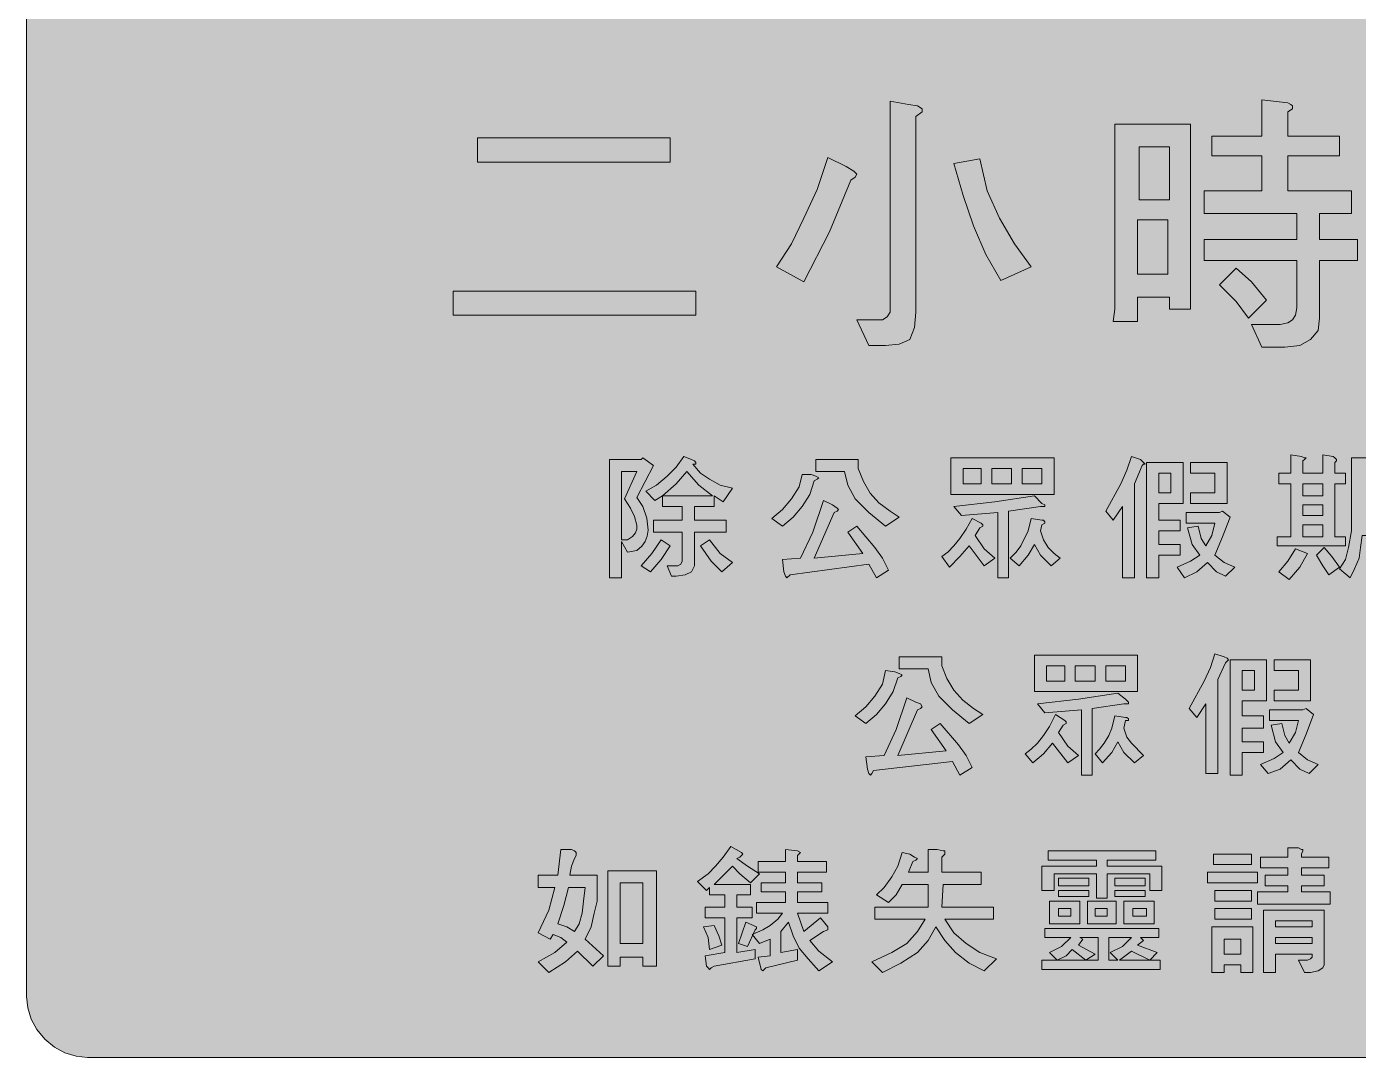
# Model space of a CAD drawing. Header units: metres. Extents: x 10 to 559, y 12 to 260.
# Drawn here: x 10.1 to 168, y 12.1 to 134.3 of the extents above; entities that cross this region are included whole.
import ezdxf

# ---------------------------------------------------------------- set-up
doc = ezdxf.new("R2010")
doc.units = ezdxf.units.M
doc.layers.add('FILL_BLUE_0000FF', color=7, linetype='Continuous', true_color=0x0000ff)
doc.layers.add('FILL_WHITE_FFFFFF', color=7, linetype='Continuous', true_color=0xffffff)

msp = doc.modelspace()

# ---------------------------------------------------------------- hatches: boundary and pattern name
at = {"layer": 'FILL_BLUE_0000FF', "true_color": 0x0000ff}
h = msp.add_hatch(color=7, dxfattribs=at)
h.dxf.hatch_style = 1
h.paths.add_polyline_path([(553.58, 259.97), (554.9, 259.58), (556.14, 258.96), (557.28, 258.12), (558.12, 256.98), (558.74, 255.73), (559.13, 254.42), (559.26, 253.08), (559.26, 19.26), (559.22, 17.91), (558.9, 16.56), (558.23, 15.32), (557.28, 14.22), (556.14, 13.27), (554.9, 12.6), (553.58, 12.19), (552.24, 12.06), (17.28, 12.06), (15.94, 12.19), (14.63, 12.6), (13.38, 13.27), (12.24, 14.22), (11.3, 15.36), (10.62, 16.6), (10.22, 17.92), (10.08, 19.26), (10.08, 253.08), (10.22, 254.41), (10.62, 255.6), (11.3, 256.93), (12.24, 258.12), (13.34, 259.06), (14.58, 259.74), (15.93, 260.05), (17.28, 260.1), (552.24, 260.1), (553.58, 259.97)])
at = {"layer": 'FILL_WHITE_FFFFFF', "true_color": 0xffffff}
h = msp.add_hatch(color=7, dxfattribs=at)
h.dxf.hatch_style = 1
h.paths.add_polyline_path([(115.74, 124.92), (116.28, 124.56), (116.28, 124.2), (115.56, 123.66), (115.56, 100.44), (115.38, 98.64), (114.84, 97.2), (113.58, 96.66), (111.96, 96.48), (109.98, 96.48), (108.54, 99.54), (111.6, 99.54), (112.14, 99.9), (112.5, 100.44), (112.5, 125.46), (114.66, 125.1), (115.74, 124.92)])
h = msp.add_hatch(color=7, dxfattribs=at)
h.dxf.hatch_style = 1
h.paths.add_polyline_path([(156.6, 118.98), (150.66, 118.98), (150.66, 121.32), (156.6, 121.32), (156.6, 125.64), (159.66, 125.28), (160.02, 125.1), (160.2, 124.92), (160.2, 124.56), (159.66, 124.2), (159.66, 121.32), (165.78, 121.32), (165.78, 118.98), (159.66, 118.98), (159.66, 114.84), (167.22, 114.84), (167.22, 112.14), (163.44, 112.14), (163.44, 109.08), (167.94, 109.08), (167.94, 106.56), (163.44, 106.56), (163.44, 99.72), (163.26, 98.28), (162.36, 97.2), (161.1, 96.48), (159.3, 96.3), (156.6, 96.3), (155.34, 99), (158.76, 99), (159.66, 99.18), (160.2, 99.54), (160.56, 100.08), (160.74, 100.98), (160.74, 106.56), (149.76, 106.56), (149.76, 109.08), (160.74, 109.08), (160.74, 112.14), (149.76, 112.14), (149.76, 114.84), (156.6, 114.84), (156.6, 118.98)])
h = msp.add_hatch(color=7, dxfattribs=at)
h.dxf.hatch_style = 1
h.paths.add_polyline_path([(145.62, 100.8), (145.62, 102.24), (141.84, 102.24), (141.84, 99.36), (138.96, 99.36), (139.14, 100.8), (139.14, 122.76), (148.14, 122.76), (148.14, 100.8), (145.62, 100.8)])
h.paths.add_polyline_path([(142.02, 120.06), (142.02, 113.76), (145.62, 113.76), (145.62, 120.06), (142.02, 120.06)], flags=16)
h.paths.add_polyline_path([(145.44, 111.42), (141.84, 111.42), (141.84, 104.94), (145.44, 104.94), (145.44, 111.42)], flags=16)
h = msp.add_hatch(color=7, dxfattribs=at)
h.dxf.hatch_style = 1
h.paths.add_polyline_path([(86.4, 121.14), (86.4, 118.26), (63.54, 118.26), (63.54, 121.14), (86.4, 121.14)])
h = msp.add_hatch(color=7, dxfattribs=at)
h.dxf.hatch_style = 1
h.paths.add_polyline_path([(100.8, 108.54), (102.24, 111.6), (103.86, 115.02), (105.12, 118.8), (107.28, 117.72), (108.18, 117.18), (108.54, 116.82), (108.36, 116.46), (107.82, 116.1), (105.3, 109.98), (102.24, 104.04), (99, 105.84), (100.8, 108.54)])
h = msp.add_hatch(color=7, dxfattribs=at)
h.dxf.hatch_style = 1
h.paths.add_polyline_path([(123.84, 107.28), (122.4, 110.7), (121.14, 114.3), (120.06, 118.08), (123.12, 118.62), (124.02, 114.84), (125.46, 111.6), (127.26, 108.54), (129.24, 105.84), (125.64, 104.22), (123.84, 107.28)])
h = msp.add_hatch(color=7, dxfattribs=at)
h.dxf.hatch_style = 1
h.paths.add_polyline_path([(155.34, 104.04), (157.14, 101.88), (154.98, 99.72), (153.54, 101.7), (151.56, 103.68), (153.54, 105.66), (155.34, 104.04)])
h = msp.add_hatch(color=7, dxfattribs=at)
h.dxf.hatch_style = 1
h.paths.add_polyline_path([(89.46, 102.96), (89.46, 100.08), (60.66, 100.08), (60.66, 102.96), (89.46, 102.96)])
h = msp.add_hatch(color=7, dxfattribs=at)
h.dxf.hatch_style = 1
h.paths.add_polyline_path([(83.16, 83.16), (84.42, 82.26), (82.44, 78.48), (83.16, 77.4), (83.62, 76.01), (83.78, 74.58), (83.69, 73.89), (83.46, 73.25), (83.05, 72.68), (82.44, 72.18), (81.36, 72), (80.64, 73.26), (80.64, 68.94), (79.2, 68.94), (79.2, 82.98), (82.98, 82.98), (83.16, 83.16)])
h.paths.add_polyline_path([(81.95, 73.84), (82.31, 74.27), (82.47, 74.72), (82.47, 75.2), (82.17, 76.2), (81.72, 77.22), (81, 78.3), (82.44, 81.54), (80.64, 81.54), (80.64, 73.44), (81.36, 73.44), (81.95, 73.84)], flags=16)
h = msp.add_hatch(color=7, dxfattribs=at)
h.dxf.hatch_style = 1
h.paths.add_polyline_path([(83.52, 79.2), (84.78, 79.92), (86.04, 81), (87.12, 82.08), (88.02, 83.34), (88.92, 82.98), (89.28, 82.8), (89.46, 82.62), (89.46, 82.44), (89.1, 82.44), (90, 81.36), (91.08, 80.64), (92.34, 79.92), (93.78, 79.56), (92.7, 77.94), (91.62, 78.66), (91.62, 77.4), (89.28, 77.4), (89.28, 75.78), (93.06, 75.78), (93.06, 74.34), (89.28, 74.34), (89.28, 70.38), (88.92, 69.66), (88.2, 69.3), (87.12, 69.12), (86.58, 69.12), (86.04, 70.38), (87.3, 70.38), (87.66, 70.56), (87.84, 70.92), (87.84, 74.34), (84.42, 74.34), (84.42, 75.78), (87.84, 75.78), (87.84, 77.4), (85.5, 77.4), (85.5, 78.66), (84.6, 78.12), (83.52, 79.2)])
h.paths.add_polyline_path([(91.44, 78.66), (89.82, 79.92), (88.38, 81.54), (87.12, 80.1), (85.5, 78.66), (91.44, 78.66)], flags=16)
h = msp.add_hatch(color=7, dxfattribs=at)
h.dxf.hatch_style = 1
h.paths.add_polyline_path([(108.72, 82.98), (108.72, 81.9), (109.33, 80.36), (110.11, 79), (111.14, 77.83), (112.5, 76.86), (113.58, 76.14), (111.96, 75.06), (109.98, 76.68), (108.36, 78.3), (107.46, 79.92), (107.1, 81.54), (103.68, 81.54), (103.68, 82.98), (108.72, 82.98)])
h = msp.add_hatch(color=7, dxfattribs=at)
h.dxf.hatch_style = 1
h.paths.add_polyline_path([(119.7, 83.16), (131.94, 83.16), (131.94, 78.84), (119.7, 78.84), (119.7, 83.16)])
h.paths.add_polyline_path([(121.14, 80.1), (123.3, 80.1), (123.3, 81.9), (121.14, 81.9), (121.14, 80.1)], flags=16)
h.paths.add_polyline_path([(124.56, 81.9), (124.56, 80.1), (126.9, 80.1), (126.9, 81.9), (124.56, 81.9)], flags=16)
h.paths.add_polyline_path([(130.5, 81.9), (128.16, 81.9), (128.16, 80.1), (130.5, 80.1), (130.5, 81.9)], flags=16)
h = msp.add_hatch(color=7, dxfattribs=at)
h.dxf.hatch_style = 1
h.paths.add_polyline_path([(142.56, 82.62), (142.74, 82.44), (142.56, 82.44), (142.38, 82.26), (141.48, 80.1), (141.48, 68.94), (140.04, 68.94), (140.04, 77.4), (138.96, 75.78), (138.06, 76.86), (139.86, 80.1), (140.58, 81.72), (141.12, 83.34), (142.2, 82.98), (142.56, 82.62)])
h = msp.add_hatch(color=7, dxfattribs=at)
h.dxf.hatch_style = 1
h.paths.add_polyline_path([(147.24, 77.76), (144.36, 77.76), (144.36, 75.78), (146.88, 75.78), (146.88, 74.52), (144.36, 74.52), (144.36, 72.9), (146.88, 72.9), (146.88, 71.64), (144.36, 71.64), (144.36, 68.94), (142.92, 68.94), (142.92, 82.62), (147.24, 82.62), (147.24, 77.76)])
h.paths.add_polyline_path([(145.8, 81.36), (144.36, 81.36), (144.36, 79.02), (145.8, 79.02), (145.8, 81.36)], flags=16)
h = msp.add_hatch(color=7, dxfattribs=at)
h.dxf.hatch_style = 1
h.paths.add_polyline_path([(152.46, 82.62), (152.46, 77.76), (148.14, 77.76), (148.14, 79.02), (151.02, 79.02), (151.02, 81.36), (148.14, 81.36), (148.14, 82.62), (152.46, 82.62)])
h = msp.add_hatch(color=7, dxfattribs=at)
h.dxf.hatch_style = 1
h.paths.add_polyline_path([(161.64, 83.16), (161.82, 83.16), (161.64, 82.98), (161.46, 82.8), (161.46, 81.36), (163.8, 81.36), (163.8, 83.52), (165.06, 83.34), (165.24, 83.16), (165.42, 82.98), (165.42, 82.8), (165.24, 82.62), (165.24, 81.36), (166.5, 81.36), (166.5, 80.1), (165.24, 80.1), (165.24, 73.8), (166.5, 73.8), (166.5, 72.72), (158.4, 72.72), (158.4, 73.8), (160.02, 73.8), (160.02, 80.1), (158.58, 80.1), (158.58, 81.36), (160.02, 81.36), (160.02, 83.52), (161.28, 83.34), (161.64, 83.16)])
h.paths.add_polyline_path([(161.46, 76.32), (163.8, 76.32), (163.8, 77.58), (161.46, 77.58), (161.46, 76.32)], flags=16)
h.paths.add_polyline_path([(161.46, 75.24), (161.46, 73.8), (163.8, 73.8), (163.8, 75.24), (161.46, 75.24)], flags=16)
h.paths.add_polyline_path([(163.8, 80.1), (161.46, 80.1), (161.46, 78.66), (163.8, 78.66), (163.8, 80.1)], flags=16)
h = msp.add_hatch(color=7, dxfattribs=at)
h.dxf.hatch_style = 1
h.paths.add_polyline_path([(172.08, 69.84), (171.72, 69.48), (171.18, 69.12), (169.74, 68.94), (169.02, 70.38), (170.1, 70.38), (170.64, 70.56), (171, 71.1), (171, 73.98), (168.48, 73.98), (168.3, 72.54), (168.12, 71.28), (167.58, 70.02), (167.04, 68.94), (165.78, 70.02), (166.5, 71.1), (166.86, 72.54), (167.22, 74.52), (167.22, 83.16), (172.26, 83.16), (172.26, 70.38), (172.08, 69.84)])
h.paths.add_polyline_path([(168.66, 77.94), (168.66, 75.24), (171, 75.24), (171, 77.94), (168.66, 77.94)], flags=16)
h.paths.add_polyline_path([(171, 81.9), (168.66, 81.9), (168.66, 79.2), (171, 79.2), (171, 81.9)], flags=16)
h = msp.add_hatch(color=7, dxfattribs=at)
h.dxf.hatch_style = 1
h.paths.add_polyline_path([(103.68, 81), (104.04, 80.82), (103.86, 80.64), (103.5, 80.46), (102.96, 78.84), (102.06, 77.4), (100.98, 76.14), (99.72, 75.06), (98.46, 75.96), (99.72, 77.04), (100.8, 78.3), (101.7, 79.74), (102.06, 81.18), (103.14, 81.18), (103.68, 81)])
h = msp.add_hatch(color=7, dxfattribs=at)
h.dxf.hatch_style = 1
h.paths.add_polyline_path([(106.2, 77.22), (106.38, 77.04), (106.2, 76.86), (105.84, 76.68), (103.5, 71.28), (109.26, 71.82), (107.46, 74.34), (108.54, 75.06), (110.7, 72.54), (111.6, 71.28), (112.32, 69.84), (110.88, 68.94), (109.98, 70.56), (100.62, 69.3), (100.26, 68.94), (100.08, 69.12), (99.9, 69.66), (99.72, 71.1), (101.88, 71.28), (103.32, 74.34), (104.58, 78.12), (105.66, 77.58), (106.2, 77.22)])
h = msp.add_hatch(color=7, dxfattribs=at)
h.dxf.hatch_style = 1
h.paths.add_polyline_path([(124.92, 77.94), (129.6, 78.66), (130.5, 77.76), (130.86, 77.58), (130.86, 77.4), (130.32, 77.4), (126.54, 76.86), (126.54, 68.94), (125.28, 68.94), (125.28, 76.68), (120.96, 76.32), (120.06, 77.4), (124.92, 77.94)])
h = msp.add_hatch(color=7, dxfattribs=at)
h.dxf.hatch_style = 1
h.paths.add_polyline_path([(123.3, 75.42), (123.48, 75.24), (123.48, 75.06), (123.12, 74.88), (122.58, 73.98), (123.66, 72.36), (124.92, 71.28), (123.66, 70.38), (121.86, 72.72), (120.78, 71.46), (119.52, 70.2), (118.62, 71.46), (119.34, 72), (120.06, 72.72), (120.78, 73.62), (121.5, 74.7), (122.22, 75.96), (123.3, 75.42)])
h = msp.add_hatch(color=7, dxfattribs=at)
h.dxf.hatch_style = 1
h.paths.add_polyline_path([(130.5, 75.78), (130.68, 75.78), (130.86, 75.6), (130.86, 75.42), (130.5, 75.24), (130.32, 74.52), (130.68, 73.44), (131.22, 72.54), (131.94, 71.82), (132.66, 71.28), (131.58, 70.38), (130.32, 71.64), (129.6, 72.9), (128.88, 71.64), (127.8, 70.38), (126.72, 71.28), (127.44, 72), (127.98, 72.72), (128.88, 74.52), (129.24, 75.96), (130.5, 75.78)])
h = msp.add_hatch(color=7, dxfattribs=at)
h.dxf.hatch_style = 1
h.paths.add_polyline_path([(151.56, 76.68), (151.92, 76.86), (152.82, 76.14), (151.92, 73.8), (151.02, 71.64), (152.1, 70.74), (153.36, 70.2), (152.28, 69.12), (151.2, 69.66), (150.12, 70.74), (148.86, 69.66), (147.42, 68.94), (146.52, 70.2), (148.14, 70.92), (149.22, 71.64), (148.32, 72.9), (147.78, 74.88), (149.04, 75.06), (149.4, 73.62), (149.94, 72.72), (150.66, 73.98), (151.02, 75.42), (147.6, 75.42), (147.6, 76.68), (151.56, 76.68)])
h = msp.add_hatch(color=7, dxfattribs=at)
h.dxf.hatch_style = 1
h.paths.add_polyline_path([(85.32, 71.1), (84.06, 69.66), (82.98, 70.38), (84.24, 71.82), (85.32, 73.44), (86.4, 72.72), (85.32, 71.1)])
h = msp.add_hatch(color=7, dxfattribs=at)
h.dxf.hatch_style = 1
h.paths.add_polyline_path([(92.34, 71.82), (93.78, 70.74), (92.52, 69.66), (91.26, 70.92), (90, 72.72), (91.08, 73.44), (92.34, 71.82)])
h = msp.add_hatch(color=7, dxfattribs=at)
h.dxf.hatch_style = 1
h.paths.add_polyline_path([(159.66, 70.92), (160.56, 72.36), (162, 71.82), (161.1, 70.2), (159.84, 68.76), (158.58, 69.66), (159.66, 70.92)])
h = msp.add_hatch(color=7, dxfattribs=at)
h.dxf.hatch_style = 1
h.paths.add_polyline_path([(164.88, 71.46), (165.78, 70.2), (164.52, 69.3), (163.8, 70.38), (163.08, 71.64), (163.98, 72.54), (164.88, 71.46)])
h = msp.add_hatch(color=7, dxfattribs=at)
h.dxf.hatch_style = 1
h.paths.add_polyline_path([(118.62, 59.58), (118.62, 58.5), (119.21, 57), (120.05, 55.63), (121.12, 54.43), (122.4, 53.46), (123.48, 52.74), (121.86, 51.66), (119.88, 53.28), (118.26, 54.9), (117.36, 56.52), (117, 58.14), (113.58, 58.14), (113.58, 59.58), (118.62, 59.58)])
h = msp.add_hatch(color=7, dxfattribs=at)
h.dxf.hatch_style = 1
h.paths.add_polyline_path([(129.6, 59.76), (141.84, 59.76), (141.84, 55.44), (129.6, 55.44), (129.6, 59.76)])
h.paths.add_polyline_path([(131.04, 56.7), (133.2, 56.7), (133.2, 58.5), (131.04, 58.5), (131.04, 56.7)], flags=16)
h.paths.add_polyline_path([(134.46, 58.5), (134.46, 56.7), (136.8, 56.7), (136.8, 58.5), (134.46, 58.5)], flags=16)
h.paths.add_polyline_path([(140.4, 58.5), (138.06, 58.5), (138.06, 56.7), (140.4, 56.7), (140.4, 58.5)], flags=16)
h = msp.add_hatch(color=7, dxfattribs=at)
h.dxf.hatch_style = 1
h.paths.add_polyline_path([(152.46, 59.4), (152.64, 59.22), (152.46, 59.04), (152.28, 58.86), (151.38, 56.88), (151.38, 45.72), (149.94, 45.72), (149.94, 54), (148.86, 52.38), (147.96, 53.46), (149.76, 56.7), (150.48, 58.32), (151.02, 59.94), (152.1, 59.58), (152.46, 59.4)])
h = msp.add_hatch(color=7, dxfattribs=at)
h.dxf.hatch_style = 1
h.paths.add_polyline_path([(157.14, 54.36), (154.26, 54.36), (154.26, 52.56), (156.78, 52.56), (156.78, 51.12), (154.26, 51.12), (154.26, 49.5), (156.78, 49.5), (156.78, 48.24), (154.26, 48.24), (154.26, 45.54), (152.82, 45.54), (152.82, 59.22), (157.14, 59.22), (157.14, 54.36)])
h.paths.add_polyline_path([(155.7, 57.96), (154.26, 57.96), (154.26, 55.62), (155.7, 55.62), (155.7, 57.96)], flags=16)
h = msp.add_hatch(color=7, dxfattribs=at)
h.dxf.hatch_style = 1
h.paths.add_polyline_path([(162.36, 59.22), (162.36, 54.36), (158.04, 54.36), (158.04, 55.62), (160.92, 55.62), (160.92, 57.96), (158.04, 57.96), (158.04, 59.22), (162.36, 59.22)])
h = msp.add_hatch(color=7, dxfattribs=at)
h.dxf.hatch_style = 1
h.paths.add_polyline_path([(113.58, 57.6), (113.94, 57.42), (113.76, 57.24), (113.4, 57.06), (112.86, 55.44), (111.96, 54), (110.88, 52.74), (109.62, 51.66), (108.36, 52.56), (109.62, 53.64), (110.7, 54.9), (111.6, 56.34), (111.96, 57.96), (113.04, 57.78), (113.58, 57.6)])
h = msp.add_hatch(color=7, dxfattribs=at)
h.dxf.hatch_style = 1
h.paths.add_polyline_path([(116.1, 54), (116.28, 53.64), (116.1, 53.46), (115.74, 53.28), (113.4, 47.88), (119.16, 48.42), (117.36, 50.94), (118.44, 51.66), (120.6, 49.14), (121.5, 47.88), (122.22, 46.44), (120.78, 45.54), (119.88, 47.16), (110.52, 46.08), (110.34, 45.72), (110.16, 45.54), (109.98, 45.72), (109.8, 46.26), (109.62, 47.7), (111.78, 47.88), (113.22, 50.94), (114.48, 54.72), (115.56, 54.18), (116.1, 54)])
h = msp.add_hatch(color=7, dxfattribs=at)
h.dxf.hatch_style = 1
h.paths.add_polyline_path([(134.82, 54.54), (139.5, 55.26), (140.4, 54.54), (140.76, 54.18), (140.76, 54), (140.22, 54), (136.44, 53.46), (136.44, 45.54), (135.18, 45.54), (135.18, 53.28), (130.86, 52.92), (129.96, 54), (134.82, 54.54)])
h = msp.add_hatch(color=7, dxfattribs=at)
h.dxf.hatch_style = 1
h.paths.add_polyline_path([(133.2, 52.02), (133.38, 51.84), (133.38, 51.66), (133.02, 51.48), (132.48, 50.58), (133.56, 48.96), (134.82, 47.88), (133.56, 46.98), (131.76, 49.32), (130.68, 48.06), (129.42, 46.98), (128.52, 48.06), (129.24, 48.6), (129.96, 49.32), (130.68, 50.22), (131.4, 51.3), (132.12, 52.74), (133.2, 52.02)])
h = msp.add_hatch(color=7, dxfattribs=at)
h.dxf.hatch_style = 1
h.paths.add_polyline_path([(140.4, 52.38), (140.58, 52.38), (140.76, 52.2), (140.76, 52.02), (140.4, 52.02), (140.22, 51.12), (140.58, 50.04), (141.12, 49.32), (142.56, 47.88), (141.48, 46.98), (140.22, 48.24), (139.5, 49.5), (138.78, 48.24), (137.7, 46.98), (136.8, 48.06), (137.34, 48.6), (137.88, 49.32), (138.42, 50.22), (138.78, 51.12), (139.14, 52.56), (140.4, 52.38)])
h = msp.add_hatch(color=7, dxfattribs=at)
h.dxf.hatch_style = 1
h.paths.add_polyline_path([(161.46, 53.28), (161.82, 53.46), (162.72, 52.74), (161.82, 50.4), (160.92, 48.24), (162, 47.34), (163.26, 46.8), (162.18, 45.72), (161.1, 46.26), (160.02, 47.34), (158.76, 46.26), (157.32, 45.72), (156.42, 46.8), (158.04, 47.52), (159.12, 48.24), (158.22, 49.5), (157.68, 51.48), (158.94, 51.66), (159.3, 50.22), (159.84, 49.32), (160.56, 50.58), (160.92, 52.02), (157.5, 52.02), (157.5, 53.28), (161.46, 53.28)])
h = msp.add_hatch(color=7, dxfattribs=at)
h.dxf.hatch_style = 1
h.paths.add_polyline_path([(73.08, 33.66), (73.44, 36.72), (74.7, 36.72), (75.06, 36.54), (75.24, 36.36), (75.24, 36), (75.06, 35.64), (74.7, 34.74), (74.52, 33.66), (77.76, 33.66), (77.76, 30.6), (77.4, 29.16), (77.04, 27.54), (76.32, 26.1), (78.48, 24.12), (77.22, 22.86), (75.42, 24.66), (73.98, 23.4), (72, 22.14), (70.74, 23.4), (72.72, 24.48), (74.16, 25.74), (73.44, 26.28), (72.54, 26.64), (72.18, 26.1), (70.74, 26.82), (72, 29.52), (72.72, 32.22), (70.74, 32.22), (70.74, 33.66), (73.08, 33.66)])
h.paths.add_polyline_path([(73.08, 27.9), (74.16, 27.54), (75.06, 27), (75.6, 27.9), (75.96, 29.16), (76.14, 30.6), (76.32, 32.22), (74.34, 32.22), (73.8, 30.06), (73.08, 27.9)], flags=16)
h = msp.add_hatch(color=7, dxfattribs=at)
h.dxf.hatch_style = 1
h.paths.add_polyline_path([(90.9, 33.84), (91.8, 34.74), (92.7, 35.82), (93.6, 37.08), (94.86, 36.36), (95.04, 36.18), (94.86, 36), (94.68, 35.82), (94.32, 35.64), (95.58, 34.74), (97.02, 33.84), (95.94, 32.76), (94.68, 33.84), (93.78, 34.74), (91.62, 32.58), (95.94, 32.58), (95.94, 31.32), (94.32, 31.32), (94.32, 29.88), (96.12, 29.88), (96.12, 28.62), (94.32, 28.62), (94.32, 24.48), (96.48, 24.84), (96.48, 23.76), (91.62, 22.86), (91.26, 22.68), (91.08, 22.5), (90.9, 22.68), (90.72, 22.86), (90.54, 24.12), (92.88, 24.48), (92.88, 28.62), (90.54, 28.62), (90.54, 29.88), (92.88, 29.88), (92.88, 31.32), (91.08, 31.32), (91.08, 32.22), (90.72, 31.86), (89.64, 32.94), (90.9, 33.84)])
h = msp.add_hatch(color=7, dxfattribs=at)
h.dxf.hatch_style = 1
h.paths.add_polyline_path([(100.08, 35.28), (100.08, 36.72), (101.52, 36.54), (101.88, 36.36), (101.52, 36), (101.52, 35.28), (104.94, 35.28), (104.94, 34.02), (101.52, 34.02), (101.52, 32.76), (104.4, 32.76), (104.4, 31.68), (101.52, 31.68), (101.52, 30.42), (105.12, 30.42), (105.12, 29.16), (101.52, 29.16), (102.24, 27), (104.22, 28.62), (105.12, 27.54), (105.12, 27.18), (104.58, 27), (102.96, 25.92), (104.04, 24.66), (105.66, 23.4), (104.04, 22.32), (102.78, 23.76), (101.7, 25.02), (100.98, 26.46), (100.44, 28.08), (99.54, 27), (99.54, 24.48), (101.52, 24.84), (101.52, 23.58), (97.74, 22.68), (97.38, 22.32), (97.2, 22.5), (96.84, 23.94), (98.28, 24.12), (98.28, 26.1), (97.02, 25.56), (96.12, 26.64), (97.38, 27.18), (98.28, 27.72), (99.18, 28.44), (99.72, 29.16), (96.66, 29.16), (96.66, 30.42), (100.08, 30.42), (100.08, 31.68), (97.2, 31.68), (97.2, 32.76), (100.08, 32.76), (100.08, 34.02), (96.84, 34.02), (96.84, 35.28), (100.08, 35.28)])
h = msp.add_hatch(color=7, dxfattribs=at)
h.dxf.hatch_style = 1
h.paths.add_polyline_path([(115.38, 35.82), (115.74, 35.64), (115.56, 35.46), (115.2, 35.28), (114.66, 34.02), (117, 34.02), (117, 36.72), (118.08, 36.72), (118.8, 36.54), (118.98, 36.54), (118.98, 36.18), (118.62, 35.82), (118.62, 34.02), (123.3, 34.02), (123.3, 32.58), (118.8, 32.58), (118.62, 29.88), (124.74, 29.88), (124.74, 28.44), (118.98, 28.44), (120.06, 26.82), (121.5, 25.56), (123.12, 24.48), (125.1, 23.76), (123.66, 22.32), (121.86, 23.22), (120.24, 24.48), (118.98, 25.92), (117.9, 27.54), (117, 25.92), (115.74, 24.48), (113.76, 23.22), (111.6, 22.14), (110.34, 23.4), (112.68, 24.48), (114.48, 25.56), (115.74, 27), (116.64, 28.44), (110.7, 28.44), (110.7, 29.88), (117, 29.88), (117, 32.58), (113.94, 32.58), (113.22, 31.32), (112.32, 30.42), (110.88, 31.32), (111.78, 32.22), (112.68, 33.48), (113.4, 34.74), (113.94, 36.36), (114.84, 36.18), (115.38, 35.82)])
h = msp.add_hatch(color=7, dxfattribs=at)
h.dxf.hatch_style = 1
h.paths.add_polyline_path([(144, 36.54), (144, 35.46), (138.24, 35.46), (138.24, 34.74), (144.72, 34.74), (144.72, 31.86), (143.28, 31.86), (143.28, 33.84), (138.24, 33.84), (138.24, 30.96), (136.98, 30.96), (136.98, 33.84), (131.94, 33.84), (131.94, 31.86), (130.5, 31.86), (130.5, 34.74), (136.98, 34.74), (136.98, 35.46), (131.22, 35.46), (131.22, 36.54), (144, 36.54)])
h = msp.add_hatch(color=7, dxfattribs=at)
h.dxf.hatch_style = 1
h.paths.add_polyline_path([(156.42, 35.82), (159.66, 35.82), (159.66, 36.9), (160.92, 36.9), (161.28, 36.72), (161.46, 36.72), (161.46, 36.54), (161.28, 36.18), (161.28, 35.82), (164.52, 35.82), (164.52, 34.56), (161.28, 34.56), (161.28, 33.66), (163.98, 33.66), (163.98, 32.4), (161.28, 32.4), (161.28, 31.68), (164.7, 31.68), (164.7, 30.24), (156.06, 30.24), (156.06, 31.68), (159.66, 31.68), (159.66, 32.4), (156.96, 32.4), (156.96, 33.66), (159.66, 33.66), (159.66, 34.56), (156.42, 34.56), (156.42, 35.82)])
h = msp.add_hatch(color=7, dxfattribs=at)
h.dxf.hatch_style = 1
h.paths.add_polyline_path([(155.34, 36.18), (155.34, 34.92), (150.84, 34.92), (150.84, 36.18), (155.34, 36.18)])
h = msp.add_hatch(color=7, dxfattribs=at)
h.dxf.hatch_style = 1
h.paths.add_polyline_path([(84.78, 34.2), (84.78, 22.86), (83.16, 22.86), (83.16, 23.94), (80.46, 23.94), (80.46, 22.86), (79.02, 22.86), (79.02, 34.2), (84.78, 34.2)])
h.paths.add_polyline_path([(83.16, 32.76), (80.46, 32.76), (80.46, 25.56), (83.16, 25.56), (83.16, 32.76)], flags=16)
h = msp.add_hatch(color=7, dxfattribs=at)
h.dxf.hatch_style = 1
h.paths.add_polyline_path([(136.08, 33.3), (136.08, 32.4), (132.48, 32.4), (132.48, 33.3), (136.08, 33.3)])
h = msp.add_hatch(color=7, dxfattribs=at)
h.dxf.hatch_style = 1
h.paths.add_polyline_path([(142.74, 33.3), (142.74, 32.4), (139.14, 32.4), (139.14, 33.3), (142.74, 33.3)])
h = msp.add_hatch(color=7, dxfattribs=at)
h.dxf.hatch_style = 1
h.paths.add_polyline_path([(156.06, 34.02), (156.06, 32.76), (150.12, 32.76), (150.12, 34.02), (156.06, 34.02)])
h = msp.add_hatch(color=7, dxfattribs=at)
h.dxf.hatch_style = 1
h.paths.add_polyline_path([(136.08, 31.86), (136.08, 31.14), (132.48, 31.14), (132.48, 31.86), (136.08, 31.86)])
h = msp.add_hatch(color=7, dxfattribs=at)
h.dxf.hatch_style = 1
h.paths.add_polyline_path([(142.74, 31.86), (142.74, 31.14), (139.14, 31.14), (139.14, 31.86), (142.74, 31.86)])
h = msp.add_hatch(color=7, dxfattribs=at)
h.dxf.hatch_style = 1
h.paths.add_polyline_path([(155.34, 31.86), (155.34, 30.6), (151.02, 30.6), (151.02, 31.86), (155.34, 31.86)])
h = msp.add_hatch(color=7, dxfattribs=at)
h.dxf.hatch_style = 1
h.paths.add_polyline_path([(135, 27.9), (131.4, 27.9), (131.4, 30.6), (135, 30.6), (135, 27.9)])
h.paths.add_polyline_path([(133.92, 29.7), (132.48, 29.7), (132.48, 28.8), (133.92, 28.8), (133.92, 29.7)], flags=16)
h = msp.add_hatch(color=7, dxfattribs=at)
h.dxf.hatch_style = 1
h.paths.add_polyline_path([(139.32, 27.9), (135.9, 27.9), (135.9, 30.6), (139.32, 30.6), (139.32, 27.9)])
h.paths.add_polyline_path([(138.24, 29.7), (136.8, 29.7), (136.8, 28.8), (138.24, 28.8), (138.24, 29.7)], flags=16)
h = msp.add_hatch(color=7, dxfattribs=at)
h.dxf.hatch_style = 1
h.paths.add_polyline_path([(143.82, 27.9), (140.22, 27.9), (140.22, 30.6), (143.82, 30.6), (143.82, 27.9)])
h.paths.add_polyline_path([(142.92, 29.7), (141.3, 29.7), (141.3, 28.8), (142.92, 28.8), (142.92, 29.7)], flags=16)
h = msp.add_hatch(color=7, dxfattribs=at)
h.dxf.hatch_style = 1
h.paths.add_polyline_path([(155.34, 29.7), (155.34, 28.44), (151.02, 28.44), (151.02, 29.7), (155.34, 29.7)])
h = msp.add_hatch(color=7, dxfattribs=at)
h.dxf.hatch_style = 1
h.paths.add_polyline_path([(163.98, 23.04), (163.8, 22.68), (163.26, 22.32), (162.36, 22.14), (161.64, 22.14), (160.92, 23.58), (162, 23.58), (162.36, 23.76), (162.54, 23.94), (162.54, 24.3), (158.22, 24.3), (158.22, 22.14), (156.78, 22.14), (156.78, 29.52), (163.98, 29.52), (163.98, 23.04)])
h.paths.add_polyline_path([(158.22, 28.26), (158.22, 27.54), (162.54, 27.54), (162.54, 28.26), (158.22, 28.26)], flags=16)
h.paths.add_polyline_path([(162.54, 26.28), (158.22, 26.28), (158.22, 25.56), (162.54, 25.56), (162.54, 26.28)], flags=16)
h = msp.add_hatch(color=7, dxfattribs=at)
h.dxf.hatch_style = 1
h.paths.add_polyline_path([(92.16, 26.46), (92.52, 25.38), (91.08, 24.84), (90.9, 26.28), (90.36, 27.54), (91.62, 27.72), (92.16, 26.46)])
h = msp.add_hatch(color=7, dxfattribs=at)
h.dxf.hatch_style = 1
h.paths.add_polyline_path([(95.4, 28.08), (96.66, 27.54), (96.66, 27.36), (96.48, 27.18), (95.58, 25.2), (94.5, 25.56), (95.4, 28.08)])
h = msp.add_hatch(color=7, dxfattribs=at)
h.dxf.hatch_style = 1
h.paths.add_polyline_path([(132.3, 23.58), (131.4, 24.48), (132.84, 25.2), (133.92, 26.28), (130.86, 26.28), (130.86, 27.36), (144.36, 27.36), (144.36, 26.28), (142.2, 26.28), (142.56, 25.92), (141.84, 25.38), (144.18, 24.48), (143.28, 23.58), (144.54, 23.58), (144.54, 22.5), (130.5, 22.5), (130.5, 23.58), (132.3, 23.58)])
h.paths.add_polyline_path([(135.72, 23.58), (134.1, 24.84), (133.38, 24.12), (132.3, 23.58), (135.72, 23.58)], flags=16)
h.paths.add_polyline_path([(137.16, 23.58), (137.16, 26.28), (135, 26.28), (135.36, 26.1), (134.82, 25.38), (136.8, 24.3), (135.72, 23.58), (137.16, 23.58)], flags=16)
h.paths.add_polyline_path([(141.12, 24.66), (139.68, 23.58), (143.28, 23.58), (141.12, 24.66)], flags=16)
h.paths.add_polyline_path([(138.42, 26.28), (138.42, 23.58), (139.5, 23.58), (138.6, 24.48), (140.04, 25.2), (141.12, 26.28), (138.42, 26.28)], flags=16)
h = msp.add_hatch(color=7, dxfattribs=at)
h.dxf.hatch_style = 1
h.paths.add_polyline_path([(155.52, 27.54), (155.52, 22.14), (154.08, 22.14), (154.08, 23.04), (152.1, 23.04), (152.1, 22.14), (150.66, 22.14), (150.66, 27.54), (155.52, 27.54)])
h.paths.add_polyline_path([(154.08, 26.1), (152.1, 26.1), (152.1, 24.3), (154.08, 24.3), (154.08, 26.1)], flags=16)

# ---------------------------------------------------------------- linework, layer by layer
at = {"layer": 'FILL_BLUE_0000FF', "lineweight": 0, "true_color": 0x0000ff}
msp.add_lwpolyline([(552.24, 12.06), (17.28, 12.06), (15.94, 12.19), (14.63, 12.6), (13.38, 13.27), (12.24, 14.22), (11.3, 15.36), (10.62, 16.6), (10.22, 17.92), (10.08, 19.26), (10.08, 253.08), (10.22, 254.41), (10.62, 255.6), (11.3, 256.93), (12.24, 258.12), (13.34, 259.06), (14.58, 259.74), (15.93, 260.05), (17.28, 260.1), (552.24, 260.1)], dxfattribs=at)
at = {"layer": 'FILL_WHITE_FFFFFF', "lineweight": 0, "true_color": 0xffffff}
for points in [[(115.74, 124.92), (116.28, 124.56), (116.28, 124.2), (115.56, 123.66), (115.56, 100.44), (115.38, 98.64), (114.84, 97.2), (113.58, 96.66), (111.96, 96.48), (109.98, 96.48), (108.54, 99.54), (111.6, 99.54), (112.14, 99.9), (112.5, 100.44), (112.5, 125.46), (114.66, 125.1)], [(156.6, 118.98), (150.66, 118.98), (150.66, 121.32), (156.6, 121.32), (156.6, 125.64), (159.66, 125.28), (160.02, 125.1), (160.2, 124.92), (160.2, 124.56), (159.66, 124.2), (159.66, 121.32), (165.78, 121.32), (165.78, 118.98), (159.66, 118.98), (159.66, 114.84), (167.22, 114.84), (167.22, 112.14), (163.44, 112.14), (163.44, 109.08), (167.94, 109.08), (167.94, 106.56), (163.44, 106.56), (163.44, 99.72), (163.26, 98.28), (162.36, 97.2), (161.1, 96.48), (159.3, 96.3), (156.6, 96.3), (155.34, 99), (158.76, 99), (159.66, 99.18), (160.2, 99.54), (160.56, 100.08), (160.74, 100.98), (160.74, 106.56), (149.76, 106.56), (149.76, 109.08), (160.74, 109.08), (160.74, 112.14), (149.76, 112.14), (149.76, 114.84), (156.6, 114.84)], [(145.62, 100.8), (145.62, 102.24), (141.84, 102.24), (141.84, 99.36), (138.96, 99.36), (139.14, 100.8), (139.14, 122.76), (148.14, 122.76), (148.14, 100.8)], [(86.4, 121.14), (86.4, 118.26), (63.54, 118.26), (63.54, 121.14)], [(142.02, 120.06), (142.02, 113.76), (145.62, 113.76), (145.62, 120.06)], [(100.8, 108.54), (102.24, 111.6), (103.86, 115.02), (105.12, 118.8), (107.28, 117.72), (108.18, 117.18), (108.54, 116.82), (108.36, 116.46), (107.82, 116.1), (105.3, 109.98), (102.24, 104.04), (99, 105.84)], [(123.84, 107.28), (122.4, 110.7), (121.14, 114.3), (120.06, 118.08), (123.12, 118.62), (124.02, 114.84), (125.46, 111.6), (127.26, 108.54), (129.24, 105.84), (125.64, 104.22)], [(145.44, 111.42), (141.84, 111.42), (141.84, 104.94), (145.44, 104.94)], [(155.34, 104.04), (157.14, 101.88), (154.98, 99.72), (153.54, 101.7), (151.56, 103.68), (153.54, 105.66)], [(89.46, 102.96), (89.46, 100.08), (60.66, 100.08), (60.66, 102.96)], [(83.16, 83.16), (84.42, 82.26), (82.44, 78.48), (83.16, 77.4), (83.62, 76.01), (83.78, 74.58), (83.69, 73.89), (83.46, 73.25), (83.05, 72.68), (82.44, 72.18), (81.36, 72), (80.64, 73.26), (80.64, 68.94), (79.2, 68.94), (79.2, 82.98), (82.98, 82.98)], [(83.52, 79.2), (84.78, 79.92), (86.04, 81), (87.12, 82.08), (88.02, 83.34), (88.92, 82.98), (89.28, 82.8), (89.46, 82.62), (89.46, 82.44), (89.1, 82.44), (90, 81.36), (91.08, 80.64), (92.34, 79.92), (93.78, 79.56), (92.7, 77.94), (91.62, 78.66), (91.62, 77.4), (89.28, 77.4), (89.28, 75.78), (93.06, 75.78), (93.06, 74.34), (89.28, 74.34), (89.28, 70.38), (88.92, 69.66), (88.2, 69.3), (87.12, 69.12), (86.58, 69.12), (86.04, 70.38), (87.3, 70.38), (87.66, 70.56), (87.84, 70.92), (87.84, 74.34), (84.42, 74.34), (84.42, 75.78), (87.84, 75.78), (87.84, 77.4), (85.5, 77.4), (85.5, 78.66), (84.6, 78.12)], [(108.72, 82.98), (108.72, 81.9), (109.33, 80.36), (110.11, 79), (111.14, 77.83), (112.5, 76.86), (113.58, 76.14), (111.96, 75.06), (109.98, 76.68), (108.36, 78.3), (107.46, 79.92), (107.1, 81.54), (103.68, 81.54), (103.68, 82.98)], [(119.7, 83.16), (131.94, 83.16), (131.94, 78.84), (119.7, 78.84)], [(142.56, 82.62), (142.74, 82.44), (142.56, 82.44), (142.38, 82.26), (141.48, 80.1), (141.48, 68.94), (140.04, 68.94), (140.04, 77.4), (138.96, 75.78), (138.06, 76.86), (139.86, 80.1), (140.58, 81.72), (141.12, 83.34), (142.2, 82.98)], [(147.24, 77.76), (144.36, 77.76), (144.36, 75.78), (146.88, 75.78), (146.88, 74.52), (144.36, 74.52), (144.36, 72.9), (146.88, 72.9), (146.88, 71.64), (144.36, 71.64), (144.36, 68.94), (142.92, 68.94), (142.92, 82.62), (147.24, 82.62)], [(152.46, 82.62), (152.46, 77.76), (148.14, 77.76), (148.14, 79.02), (151.02, 79.02), (151.02, 81.36), (148.14, 81.36), (148.14, 82.62)], [(161.64, 83.16), (161.82, 83.16), (161.64, 82.98), (161.46, 82.8), (161.46, 81.36), (163.8, 81.36), (163.8, 83.52), (165.06, 83.34), (165.24, 83.16), (165.42, 82.98), (165.42, 82.8), (165.24, 82.62), (165.24, 81.36), (166.5, 81.36), (166.5, 80.1), (165.24, 80.1), (165.24, 73.8), (166.5, 73.8), (166.5, 72.72), (158.4, 72.72), (158.4, 73.8), (160.02, 73.8), (160.02, 80.1), (158.58, 80.1), (158.58, 81.36), (160.02, 81.36), (160.02, 83.52), (161.28, 83.34)], [(172.08, 69.84), (171.72, 69.48), (171.18, 69.12), (169.74, 68.94), (169.02, 70.38), (170.1, 70.38), (170.64, 70.56), (171, 71.1), (171, 73.98), (168.48, 73.98), (168.3, 72.54), (168.12, 71.28), (167.58, 70.02), (167.04, 68.94), (165.78, 70.02), (166.5, 71.1), (166.86, 72.54), (167.22, 74.52), (167.22, 83.16), (172.26, 83.16), (172.26, 70.38)], [(81.95, 73.84), (82.31, 74.27), (82.47, 74.72), (82.47, 75.2), (82.17, 76.2), (81.72, 77.22), (81, 78.3), (82.44, 81.54), (80.64, 81.54), (80.64, 73.44), (81.36, 73.44)], [(91.44, 78.66), (89.82, 79.92), (88.38, 81.54), (87.12, 80.1), (85.5, 78.66)], [(103.68, 81), (104.04, 80.82), (103.86, 80.64), (103.5, 80.46), (102.96, 78.84), (102.06, 77.4), (100.98, 76.14), (99.72, 75.06), (98.46, 75.96), (99.72, 77.04), (100.8, 78.3), (101.7, 79.74), (102.06, 81.18), (103.14, 81.18)], [(121.14, 80.1), (123.3, 80.1), (123.3, 81.9), (121.14, 81.9)], [(124.56, 81.9), (124.56, 80.1), (126.9, 80.1), (126.9, 81.9)], [(130.5, 81.9), (128.16, 81.9), (128.16, 80.1), (130.5, 80.1)], [(145.8, 81.36), (144.36, 81.36), (144.36, 79.02), (145.8, 79.02)], [(163.8, 80.1), (161.46, 80.1), (161.46, 78.66), (163.8, 78.66)], [(106.2, 77.22), (106.38, 77.04), (106.2, 76.86), (105.84, 76.68), (103.5, 71.28), (109.26, 71.82), (107.46, 74.34), (108.54, 75.06), (110.7, 72.54), (111.6, 71.28), (112.32, 69.84), (110.88, 68.94), (109.98, 70.56), (100.62, 69.3), (100.26, 68.94), (100.08, 69.12), (99.9, 69.66), (99.72, 71.1), (101.88, 71.28), (103.32, 74.34), (104.58, 78.12), (105.66, 77.58)], [(124.92, 77.94), (129.6, 78.66), (130.5, 77.76), (130.86, 77.58), (130.86, 77.4), (130.32, 77.4), (126.54, 76.86), (126.54, 68.94), (125.28, 68.94), (125.28, 76.68), (120.96, 76.32), (120.06, 77.4)], [(161.46, 76.32), (163.8, 76.32), (163.8, 77.58), (161.46, 77.58)], [(123.3, 75.42), (123.48, 75.24), (123.48, 75.06), (123.12, 74.88), (122.58, 73.98), (123.66, 72.36), (124.92, 71.28), (123.66, 70.38), (121.86, 72.72), (120.78, 71.46), (119.52, 70.2), (118.62, 71.46), (119.34, 72), (120.06, 72.72), (120.78, 73.62), (121.5, 74.7), (122.22, 75.96)], [(130.5, 75.78), (130.68, 75.78), (130.86, 75.6), (130.86, 75.42), (130.5, 75.24), (130.32, 74.52), (130.68, 73.44), (131.22, 72.54), (131.94, 71.82), (132.66, 71.28), (131.58, 70.38), (130.32, 71.64), (129.6, 72.9), (128.88, 71.64), (127.8, 70.38), (126.72, 71.28), (127.44, 72), (127.98, 72.72), (128.88, 74.52), (129.24, 75.96)], [(151.56, 76.68), (151.92, 76.86), (152.82, 76.14), (151.92, 73.8), (151.02, 71.64), (152.1, 70.74), (153.36, 70.2), (152.28, 69.12), (151.2, 69.66), (150.12, 70.74), (148.86, 69.66), (147.42, 68.94), (146.52, 70.2), (148.14, 70.92), (149.22, 71.64), (148.32, 72.9), (147.78, 74.88), (149.04, 75.06), (149.4, 73.62), (149.94, 72.72), (150.66, 73.98), (151.02, 75.42), (147.6, 75.42), (147.6, 76.68)], [(161.46, 75.24), (161.46, 73.8), (163.8, 73.8), (163.8, 75.24)], [(85.32, 71.1), (84.06, 69.66), (82.98, 70.38), (84.24, 71.82), (85.32, 73.44), (86.4, 72.72)], [(92.34, 71.82), (93.78, 70.74), (92.52, 69.66), (91.26, 70.92), (90, 72.72), (91.08, 73.44)], [(159.66, 70.92), (160.56, 72.36), (162, 71.82), (161.1, 70.2), (159.84, 68.76), (158.58, 69.66)], [(164.88, 71.46), (165.78, 70.2), (164.52, 69.3), (163.8, 70.38), (163.08, 71.64), (163.98, 72.54)], [(118.62, 59.58), (118.62, 58.5), (119.21, 57), (120.05, 55.63), (121.12, 54.43), (122.4, 53.46), (123.48, 52.74), (121.86, 51.66), (119.88, 53.28), (118.26, 54.9), (117.36, 56.52), (117, 58.14), (113.58, 58.14), (113.58, 59.58)], [(129.6, 59.76), (141.84, 59.76), (141.84, 55.44), (129.6, 55.44)], [(131.04, 56.7), (133.2, 56.7), (133.2, 58.5), (131.04, 58.5)], [(134.46, 58.5), (134.46, 56.7), (136.8, 56.7), (136.8, 58.5)], [(140.4, 58.5), (138.06, 58.5), (138.06, 56.7), (140.4, 56.7)], [(152.46, 59.4), (152.64, 59.22), (152.46, 59.04), (152.28, 58.86), (151.38, 56.88), (151.38, 45.72), (149.94, 45.72), (149.94, 54), (148.86, 52.38), (147.96, 53.46), (149.76, 56.7), (150.48, 58.32), (151.02, 59.94), (152.1, 59.58)], [(157.14, 54.36), (154.26, 54.36), (154.26, 52.56), (156.78, 52.56), (156.78, 51.12), (154.26, 51.12), (154.26, 49.5), (156.78, 49.5), (156.78, 48.24), (154.26, 48.24), (154.26, 45.54), (152.82, 45.54), (152.82, 59.22), (157.14, 59.22)], [(162.36, 59.22), (162.36, 54.36), (158.04, 54.36), (158.04, 55.62), (160.92, 55.62), (160.92, 57.96), (158.04, 57.96), (158.04, 59.22)], [(113.58, 57.6), (113.94, 57.42), (113.76, 57.24), (113.4, 57.06), (112.86, 55.44), (111.96, 54), (110.88, 52.74), (109.62, 51.66), (108.36, 52.56), (109.62, 53.64), (110.7, 54.9), (111.6, 56.34), (111.96, 57.96), (113.04, 57.78)], [(155.7, 57.96), (154.26, 57.96), (154.26, 55.62), (155.7, 55.62)], [(116.1, 54), (116.28, 53.64), (116.1, 53.46), (115.74, 53.28), (113.4, 47.88), (119.16, 48.42), (117.36, 50.94), (118.44, 51.66), (120.6, 49.14), (121.5, 47.88), (122.22, 46.44), (120.78, 45.54), (119.88, 47.16), (110.52, 46.08), (110.34, 45.72), (110.16, 45.54), (109.98, 45.72), (109.8, 46.26), (109.62, 47.7), (111.78, 47.88), (113.22, 50.94), (114.48, 54.72), (115.56, 54.18)], [(134.82, 54.54), (139.5, 55.26), (140.4, 54.54), (140.76, 54.18), (140.76, 54), (140.22, 54), (136.44, 53.46), (136.44, 45.54), (135.18, 45.54), (135.18, 53.28), (130.86, 52.92), (129.96, 54)], [(133.2, 52.02), (133.38, 51.84), (133.38, 51.66), (133.02, 51.48), (132.48, 50.58), (133.56, 48.96), (134.82, 47.88), (133.56, 46.98), (131.76, 49.32), (130.68, 48.06), (129.42, 46.98), (128.52, 48.06), (129.24, 48.6), (129.96, 49.32), (130.68, 50.22), (131.4, 51.3), (132.12, 52.74)], [(140.4, 52.38), (140.58, 52.38), (140.76, 52.2), (140.76, 52.02), (140.4, 52.02), (140.22, 51.12), (140.58, 50.04), (141.12, 49.32), (142.56, 47.88), (141.48, 46.98), (140.22, 48.24), (139.5, 49.5), (138.78, 48.24), (137.7, 46.98), (136.8, 48.06), (137.34, 48.6), (137.88, 49.32), (138.42, 50.22), (138.78, 51.12), (139.14, 52.56)], [(161.46, 53.28), (161.82, 53.46), (162.72, 52.74), (161.82, 50.4), (160.92, 48.24), (162, 47.34), (163.26, 46.8), (162.18, 45.72), (161.1, 46.26), (160.02, 47.34), (158.76, 46.26), (157.32, 45.72), (156.42, 46.8), (158.04, 47.52), (159.12, 48.24), (158.22, 49.5), (157.68, 51.48), (158.94, 51.66), (159.3, 50.22), (159.84, 49.32), (160.56, 50.58), (160.92, 52.02), (157.5, 52.02), (157.5, 53.28)], [(73.08, 33.66), (73.44, 36.72), (74.7, 36.72), (75.06, 36.54), (75.24, 36.36), (75.24, 36), (75.06, 35.64), (74.7, 34.74), (74.52, 33.66), (77.76, 33.66), (77.76, 30.6), (77.4, 29.16), (77.04, 27.54), (76.32, 26.1), (78.48, 24.12), (77.22, 22.86), (75.42, 24.66), (73.98, 23.4), (72, 22.14), (70.74, 23.4), (72.72, 24.48), (74.16, 25.74), (73.44, 26.28), (72.54, 26.64), (72.18, 26.1), (70.74, 26.82), (72, 29.52), (72.72, 32.22), (70.74, 32.22), (70.74, 33.66)], [(90.9, 33.84), (91.8, 34.74), (92.7, 35.82), (93.6, 37.08), (94.86, 36.36), (95.04, 36.18), (94.86, 36), (94.68, 35.82), (94.32, 35.64), (95.58, 34.74), (97.02, 33.84), (95.94, 32.76), (94.68, 33.84), (93.78, 34.74), (91.62, 32.58), (95.94, 32.58), (95.94, 31.32), (94.32, 31.32), (94.32, 29.88), (96.12, 29.88), (96.12, 28.62), (94.32, 28.62), (94.32, 24.48), (96.48, 24.84), (96.48, 23.76), (91.62, 22.86), (91.26, 22.68), (91.08, 22.5), (90.9, 22.68), (90.72, 22.86), (90.54, 24.12), (92.88, 24.48), (92.88, 28.62), (90.54, 28.62), (90.54, 29.88), (92.88, 29.88), (92.88, 31.32), (91.08, 31.32), (91.08, 32.22), (90.72, 31.86), (89.64, 32.94)], [(100.08, 35.28), (100.08, 36.72), (101.52, 36.54), (101.88, 36.36), (101.52, 36), (101.52, 35.28), (104.94, 35.28), (104.94, 34.02), (101.52, 34.02), (101.52, 32.76), (104.4, 32.76), (104.4, 31.68), (101.52, 31.68), (101.52, 30.42), (105.12, 30.42), (105.12, 29.16), (101.52, 29.16), (102.24, 27), (104.22, 28.62), (105.12, 27.54), (105.12, 27.18), (104.58, 27), (102.96, 25.92), (104.04, 24.66), (105.66, 23.4), (104.04, 22.32), (102.78, 23.76), (101.7, 25.02), (100.98, 26.46), (100.44, 28.08), (99.54, 27), (99.54, 24.48), (101.52, 24.84), (101.52, 23.58), (97.74, 22.68), (97.38, 22.32), (97.2, 22.5), (96.84, 23.94), (98.28, 24.12), (98.28, 26.1), (97.02, 25.56), (96.12, 26.64), (97.38, 27.18), (98.28, 27.72), (99.18, 28.44), (99.72, 29.16), (96.66, 29.16), (96.66, 30.42), (100.08, 30.42), (100.08, 31.68), (97.2, 31.68), (97.2, 32.76), (100.08, 32.76), (100.08, 34.02), (96.84, 34.02), (96.84, 35.28)], [(115.38, 35.82), (115.74, 35.64), (115.56, 35.46), (115.2, 35.28), (114.66, 34.02), (117, 34.02), (117, 36.72), (118.08, 36.72), (118.8, 36.54), (118.98, 36.54), (118.98, 36.18), (118.62, 35.82), (118.62, 34.02), (123.3, 34.02), (123.3, 32.58), (118.8, 32.58), (118.62, 29.88), (124.74, 29.88), (124.74, 28.44), (118.98, 28.44), (120.06, 26.82), (121.5, 25.56), (123.12, 24.48), (125.1, 23.76), (123.66, 22.32), (121.86, 23.22), (120.24, 24.48), (118.98, 25.92), (117.9, 27.54), (117, 25.92), (115.74, 24.48), (113.76, 23.22), (111.6, 22.14), (110.34, 23.4), (112.68, 24.48), (114.48, 25.56), (115.74, 27), (116.64, 28.44), (110.7, 28.44), (110.7, 29.88), (117, 29.88), (117, 32.58), (113.94, 32.58), (113.22, 31.32), (112.32, 30.42), (110.88, 31.32), (111.78, 32.22), (112.68, 33.48), (113.4, 34.74), (113.94, 36.36), (114.84, 36.18)], [(144, 36.54), (144, 35.46), (138.24, 35.46), (138.24, 34.74), (144.72, 34.74), (144.72, 31.86), (143.28, 31.86), (143.28, 33.84), (138.24, 33.84), (138.24, 30.96), (136.98, 30.96), (136.98, 33.84), (131.94, 33.84), (131.94, 31.86), (130.5, 31.86), (130.5, 34.74), (136.98, 34.74), (136.98, 35.46), (131.22, 35.46), (131.22, 36.54)], [(156.42, 35.82), (159.66, 35.82), (159.66, 36.9), (160.92, 36.9), (161.28, 36.72), (161.46, 36.72), (161.46, 36.54), (161.28, 36.18), (161.28, 35.82), (164.52, 35.82), (164.52, 34.56), (161.28, 34.56), (161.28, 33.66), (163.98, 33.66), (163.98, 32.4), (161.28, 32.4), (161.28, 31.68), (164.7, 31.68), (164.7, 30.24), (156.06, 30.24), (156.06, 31.68), (159.66, 31.68), (159.66, 32.4), (156.96, 32.4), (156.96, 33.66), (159.66, 33.66), (159.66, 34.56), (156.42, 34.56)], [(155.34, 36.18), (155.34, 34.92), (150.84, 34.92), (150.84, 36.18)], [(84.78, 34.2), (84.78, 22.86), (83.16, 22.86), (83.16, 23.94), (80.46, 23.94), (80.46, 22.86), (79.02, 22.86), (79.02, 34.2)], [(136.08, 33.3), (136.08, 32.4), (132.48, 32.4), (132.48, 33.3)], [(142.74, 33.3), (142.74, 32.4), (139.14, 32.4), (139.14, 33.3)], [(156.06, 34.02), (156.06, 32.76), (150.12, 32.76), (150.12, 34.02)], [(73.08, 27.9), (74.16, 27.54), (75.06, 27), (75.6, 27.9), (75.96, 29.16), (76.14, 30.6), (76.32, 32.22), (74.34, 32.22), (73.8, 30.06)], [(83.16, 32.76), (80.46, 32.76), (80.46, 25.56), (83.16, 25.56)], [(136.08, 31.86), (136.08, 31.14), (132.48, 31.14), (132.48, 31.86)], [(142.74, 31.86), (142.74, 31.14), (139.14, 31.14), (139.14, 31.86)], [(155.34, 31.86), (155.34, 30.6), (151.02, 30.6), (151.02, 31.86)], [(135, 27.9), (131.4, 27.9), (131.4, 30.6), (135, 30.6)], [(139.32, 27.9), (135.9, 27.9), (135.9, 30.6), (139.32, 30.6)], [(143.82, 27.9), (140.22, 27.9), (140.22, 30.6), (143.82, 30.6)], [(133.92, 29.7), (132.48, 29.7), (132.48, 28.8), (133.92, 28.8)], [(138.24, 29.7), (136.8, 29.7), (136.8, 28.8), (138.24, 28.8)], [(142.92, 29.7), (141.3, 29.7), (141.3, 28.8), (142.92, 28.8)], [(155.34, 29.7), (155.34, 28.44), (151.02, 28.44), (151.02, 29.7)], [(163.98, 23.04), (163.8, 22.68), (163.26, 22.32), (162.36, 22.14), (161.64, 22.14), (160.92, 23.58), (162, 23.58), (162.36, 23.76), (162.54, 23.94), (162.54, 24.3), (158.22, 24.3), (158.22, 22.14), (156.78, 22.14), (156.78, 29.52), (163.98, 29.52)], [(92.16, 26.46), (92.52, 25.38), (91.08, 24.84), (90.9, 26.28), (90.36, 27.54), (91.62, 27.72)], [(95.4, 28.08), (96.66, 27.54), (96.66, 27.36), (96.48, 27.18), (95.58, 25.2), (94.5, 25.56)], [(132.3, 23.58), (131.4, 24.48), (132.84, 25.2), (133.92, 26.28), (130.86, 26.28), (130.86, 27.36), (144.36, 27.36), (144.36, 26.28), (142.2, 26.28), (142.56, 25.92), (141.84, 25.38), (144.18, 24.48), (143.28, 23.58), (144.54, 23.58), (144.54, 22.5), (130.5, 22.5), (130.5, 23.58)], [(155.52, 27.54), (155.52, 22.14), (154.08, 22.14), (154.08, 23.04), (152.1, 23.04), (152.1, 22.14), (150.66, 22.14), (150.66, 27.54)], [(158.22, 28.26), (158.22, 27.54), (162.54, 27.54), (162.54, 28.26)], [(137.16, 23.58), (137.16, 26.28), (135, 26.28), (135.36, 26.1), (134.82, 25.38), (136.8, 24.3), (135.72, 23.58)], [(138.42, 26.28), (138.42, 23.58), (139.5, 23.58), (138.6, 24.48), (140.04, 25.2), (141.12, 26.28)], [(154.08, 26.1), (152.1, 26.1), (152.1, 24.3), (154.08, 24.3)], [(162.54, 26.28), (158.22, 26.28), (158.22, 25.56), (162.54, 25.56)], [(135.72, 23.58), (134.1, 24.84), (133.38, 24.12), (132.3, 23.58)], [(141.12, 24.66), (139.68, 23.58), (143.28, 23.58)]]:
    msp.add_lwpolyline(points, close=True, dxfattribs=at)

doc.saveas('drawing.dxf')
